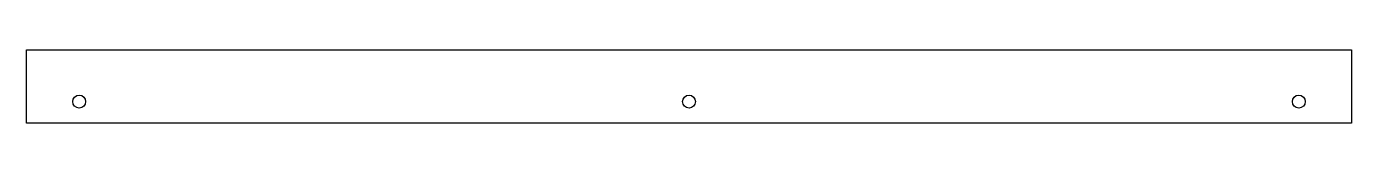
# Model space of a CAD drawing. Header units: metres. Extents: x 0 to 503, y -28 to 0.
import ezdxf

# ---------------------------------------------------------------- set-up
doc = ezdxf.new("R2010")
doc.units = ezdxf.units.M

msp = doc.modelspace()

# ---------------------------------------------------------------- linework, layer by layer
for p, q in [((0, 0), (503, 0)), ((0, -27.64), (0, 0)), ((0, 0), (0, 0)), ((503, 0), (503, -27.64)), ((503, -27.64), (0, -27.64))]:
    msp.add_line(p, q)
for centre in [(20, -19.54), (251.5, -19.54), (483, -19.54)]:
    msp.add_circle(centre, 2.45)

doc.saveas('drawing.dxf')
